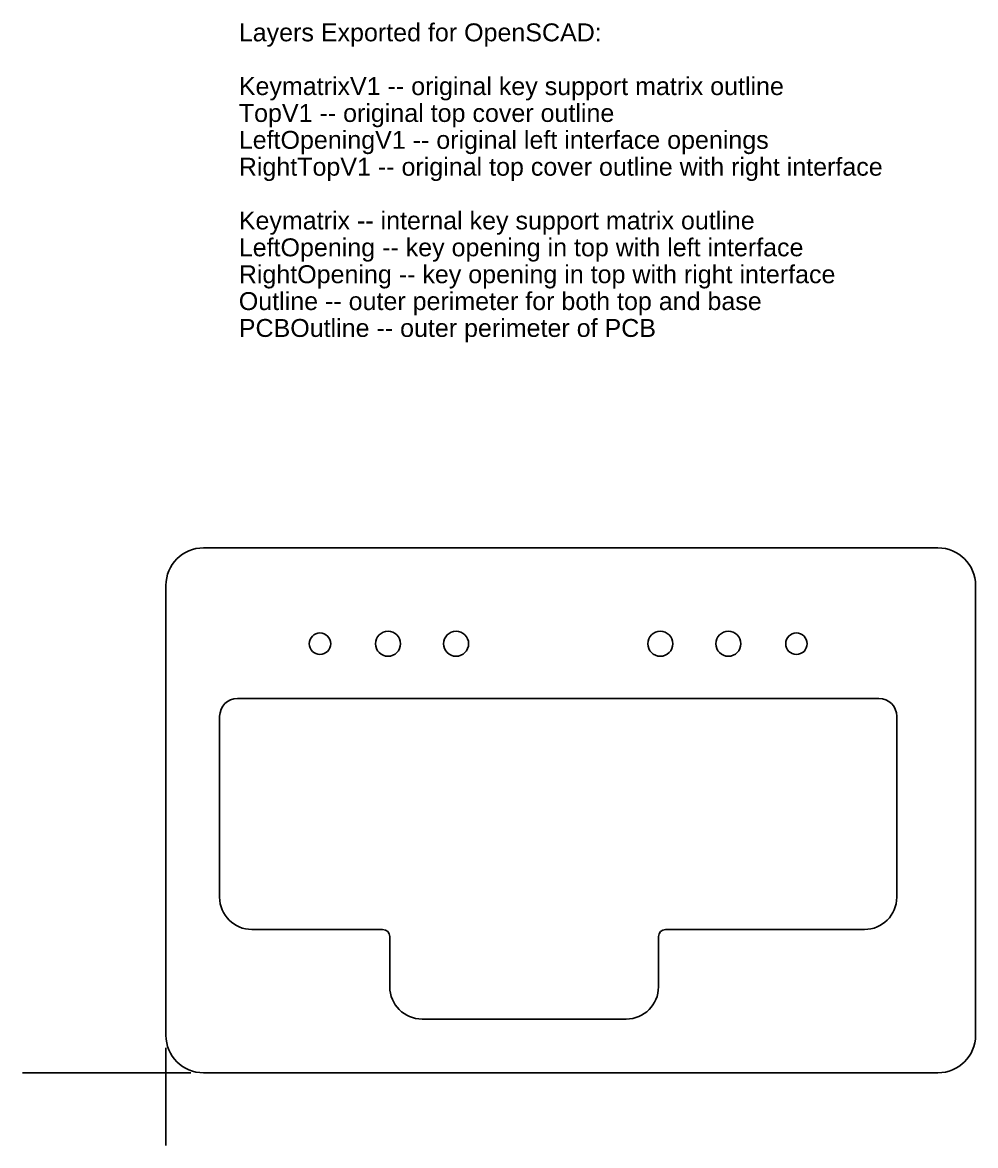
# Model space of a CAD drawing. Header units: inches. Extents: x -40 to 621, y -20 to 323.
# Drawn here: x -40 to 226, y -20.3 to 293.1 of the extents above; entities that cross this region are included whole.
import ezdxf

# ---------------------------------------------------------------- set-up
doc = ezdxf.new("R2010")
doc.units = ezdxf.units.IN
doc.header["$MEASUREMENT"] = 0
for name, color, linetype in [('LeftOpening', 7, 'Continuous'), ('Outline', 7, 'Continuous'), ('RightOpening', 7, 'Continuous')]:
    doc.layers.add(name, color=color, linetype=linetype)
doc.styles.get("Standard").update_dxf_attribs({"font": 'arial.ttf'})

msp = doc.modelspace()

# ---------------------------------------------------------------- linework, layer by layer
for p, q in [((0, 7), (0, -20.3)), ((7, 0), (-40.04, 0))]:
    msp.add_line(p, q)
at = {"layer": 'LeftOpening'}
for p, q in [((20, 104.5), (199, 104.5)), ((15, 99.5), (15, 49)), ((204, 99.5), (204, 49)), ((24, 40), (60.5, 40)), ((62.5, 38), (62.5, 24)), ((137.5, 38), (137.5, 24)), ((139.5, 40), (195, 40)), ((71.5, 15), (128.5, 15))]:
    msp.add_line(p, q, dxfattribs=at)
for centre, radius in [((43, 119.75), 3), ((62, 119.75), 3.5), ((81, 119.75), 3.5)]:
    msp.add_circle(centre, radius, dxfattribs=at)
for centre, radius, start, end in [((20, 99.5), 5, 90, 180), ((199, 99.5), 5, 0, 90), ((24, 49), 9, 180, 270), ((195, 49), 9, 270, 0), ((60.5, 38), 2, 0, 90), ((139.5, 38), 2, 90, 180), ((71.5, 24), 9, 180, 270), ((128.5, 24), 9, 270, 0)]:
    msp.add_arc(centre, radius, start, end, dxfattribs=at)
at = {"layer": 'Outline'}
for p, q in [((10.5, 146.5), (215.5, 146.5)), ((0, 136), (0, 10.5)), ((226, 136), (226, 10.5)), ((10.5, 0), (215.5, 0))]:
    msp.add_line(p, q, dxfattribs=at)
for centre, start, end in [((10.5, 136), 90, 180), ((215.5, 136), 0, 90), ((10.5, 10.5), 180, 270), ((215.5, 10.5), 270, 0)]:
    msp.add_arc(centre, 10.5, start, end, dxfattribs=at)
at = {"layer": 'RightOpening'}
for p, q in [((20, 104.5), (199, 104.5)), ((15, 99.5), (15, 49)), ((204, 99.5), (204, 49)), ((24, 40), (60.5, 40)), ((62.5, 38), (62.5, 24)), ((137.5, 38), (137.5, 24)), ((139.5, 40), (195, 40)), ((71.5, 15), (128.5, 15))]:
    msp.add_line(p, q, dxfattribs=at)
for centre, radius in [((138, 119.75), 3.5), ((157, 119.75), 3.5), ((176, 119.75), 3)]:
    msp.add_circle(centre, radius, dxfattribs=at)
for centre, radius, start, end in [((20, 99.5), 5, 90, 180), ((199, 99.5), 5, 0, 90), ((24, 49), 9, 180, 270), ((195, 49), 9, 270, 0), ((60.5, 38), 2, 0, 90), ((139.5, 38), 2, 90, 180), ((71.5, 24), 9, 180, 270), ((128.5, 24), 9, 270, 0)]:
    msp.add_arc(centre, radius, start, end, dxfattribs=at)

# ---------------------------------------------------------------- texts
for s, p in [('Layers Exported for OpenSCAD:', (20.35, 287.88)), ('KeymatrixV1 -- original key support matrix outline', (20.35, 272.88)), ('TopV1 -- original top cover outline', (20.35, 265.38)), ('LeftOpeningV1 -- original left interface openings', (20.35, 257.88)), ('RightTopV1 -- original top cover outline with right interface', (20.35, 250.38)), ('Keymatrix -- internal key support matrix outline', (20.35, 235.38)), ('LeftOpening -- key opening in top with left interface', (20.35, 227.88)), ('RightOpening -- key opening in top with right interface', (20.35, 220.38)), ('Outline -- outer perimeter for both top and base', (20.35, 212.88)), ('PCBOutline -- outer perimeter of PCB', (20.35, 205.38))]:
    msp.add_text(s, height=5).set_placement(p)

doc.saveas('drawing.dxf')
